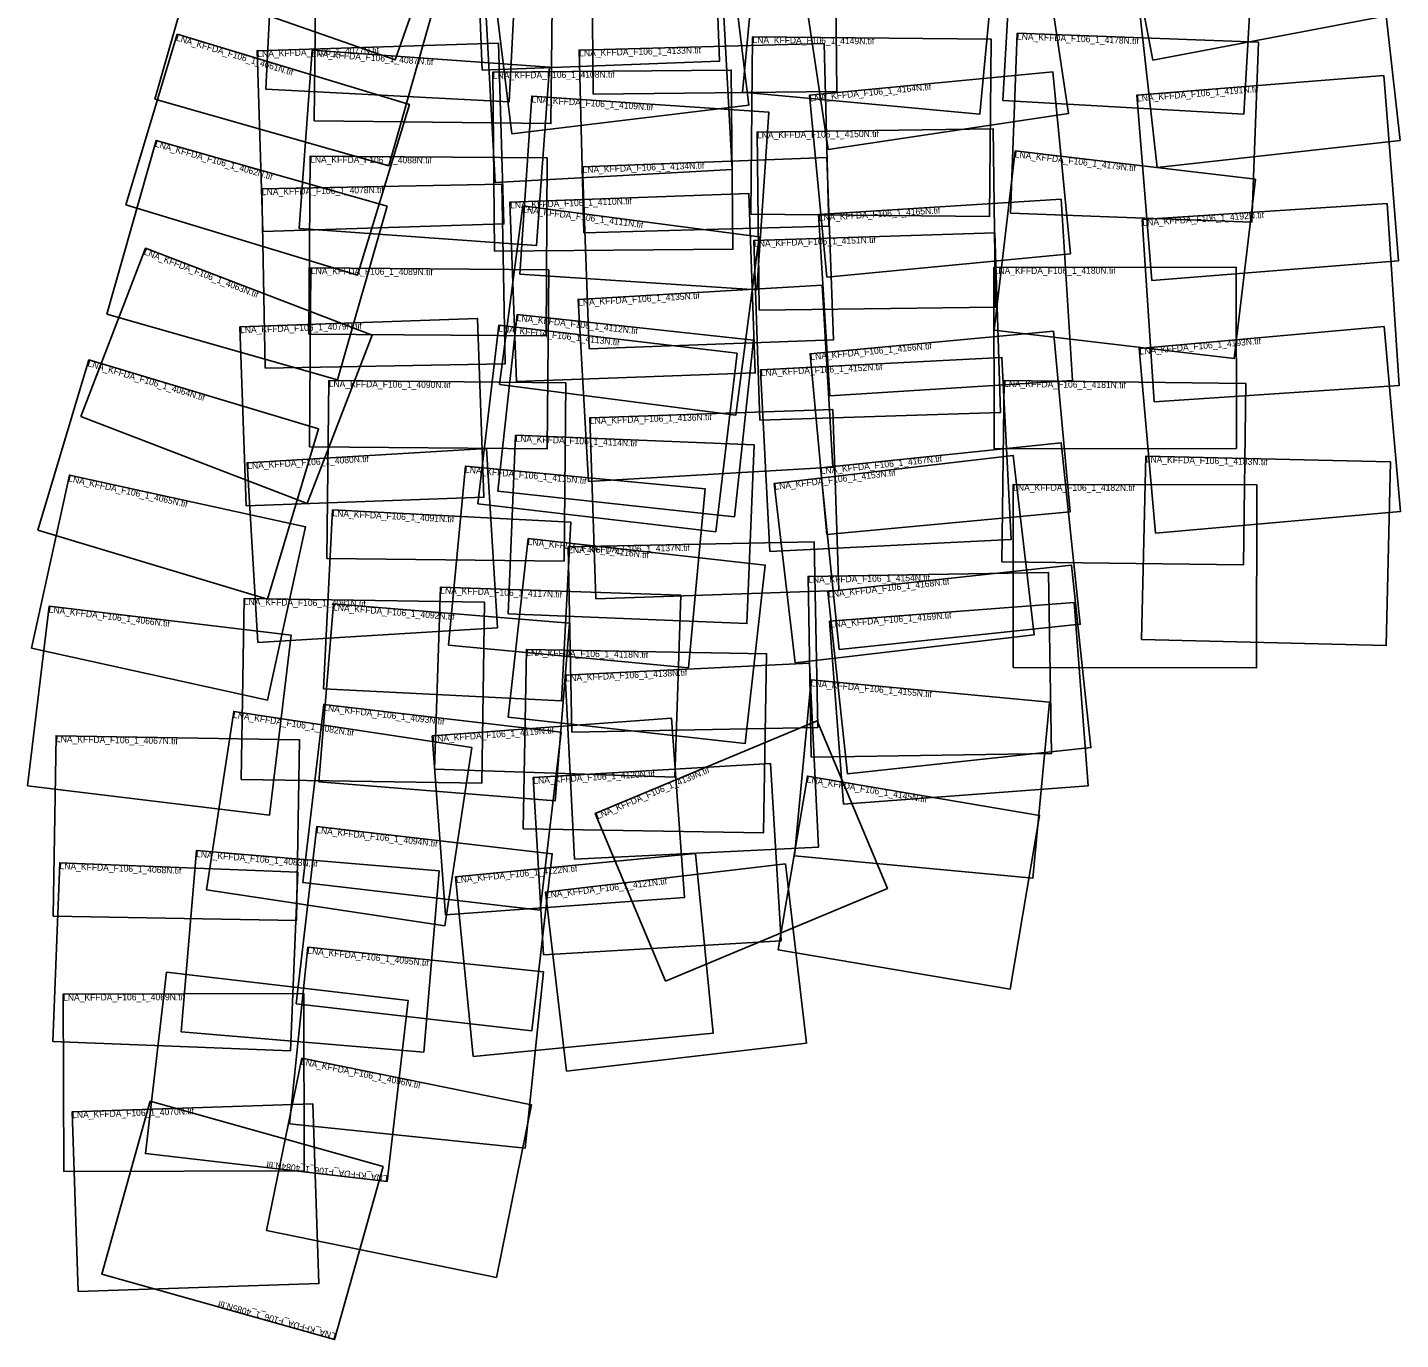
# Model space of a CAD drawing. Extents: x 461886 to 472655, y 269367 to 287302.
# Drawn here: x 461886 to 472655, y 269367 to 279661 of the extents above; entities that cross this region are included whole.
import ezdxf

# ---------------------------------------------------------------- set-up
doc = ezdxf.new("R2010")
doc.units = 0
doc.layers.add('Default', color=7, linetype='Continuous')

msp = doc.modelspace()

# ---------------------------------------------------------------- linework, layer by layer
at = {"layer": 'Default'}
for points in [[(462992, 280031), (463457, 281358), (465236, 280734), (464770, 279407)], [(470713, 279404), (470443, 280825), (472341, 281186), (472612, 279765)], [(465451, 279327), (465398, 280729), (467260, 280800), (467314, 279398)], [(463754, 279176), (463827, 280610), (465738, 280512), (465664, 279079)], [(466323, 279138), (466309, 280571), (468218, 280590), (468233, 279158)], [(467495, 279155), (467624, 280541), (469485, 280367), (469355, 278981)], [(462885, 279098), (463268, 280448), (465102, 279928), (464719, 278577)], [(465684, 278827), (465514, 280222), (467374, 280448), (467544, 279053)], [(469535, 279089), (469616, 280503), (471506, 280395), (471425, 278980)], [(468166, 278704), (467954, 280121), (469840, 280403), (470051, 278986)], [(464135, 278928), (464151, 280317), (466007, 280296), (465991, 278907)], [(470745, 278562), (470586, 279988), (472492, 280201), (472651, 278775)], [(465553, 278445), (465477, 279841), (467337, 279943), (467413, 278546)], [(462656, 278270), (463061, 279608), (464881, 279057), (464475, 277719)], [(467558, 278197), (467573, 279589), (469445, 279569), (469430, 278177)], [(469595, 278205), (469648, 279616), (471542, 279545), (471489, 278134)], [(463731, 278061), (463687, 279479), (465579, 279537), (465622, 278120)], [(464017, 278084), (464118, 279483), (465980, 279350), (465879, 277951)], [(466250, 278051), (466212, 279484), (468135, 279535), (468172, 278102)], [(465548, 277905), (465535, 279310), (467406, 279327), (467418, 277921)], [(468156, 277703), (468019, 279130), (469929, 279313), (470066, 277886)], [(470703, 277676), (470586, 279129), (472523, 279284), (472639, 277831)], [(465747, 277727), (465841, 279123), (467699, 278998), (467605, 277602)], [(467625, 277443), (467608, 278841), (469461, 278865), (469478, 277466)], [(462508, 277413), (462896, 278775), (464706, 278258), (464318, 276897)], [(464093, 277256), (464102, 278651), (465962, 278638), (465953, 277243)], [(466291, 277140), (466238, 278569), (468155, 278641), (468208, 277211)], [(469467, 277287), (469633, 278693), (471517, 278471), (471351, 277064)], [(463751, 276987), (463724, 278395), (465606, 278431), (465633, 277023)], [(465720, 276884), (465670, 278291), (467544, 278358), (467594, 276951)], [(468178, 276772), (468089, 278193), (469993, 278313), (470082, 276891)], [(470723, 276725), (470629, 278154), (472549, 278280), (472643, 276851)], [(465589, 276861), (465772, 278261), (467624, 278019), (467441, 276619)], [(467629, 276580), (467583, 277990), (469472, 278051), (469518, 276641)], [(462304, 276609), (462812, 277929), (464588, 277246), (464080, 275926)], [(464097, 276371), (464109, 277776), (465974, 277759), (465961, 276354)], [(469467, 276355), (469464, 277777), (471365, 277780), (471367, 276359)], [(466287, 276098), (466204, 277527), (468119, 277639), (468203, 276211)], [(463602, 275909), (463552, 277312), (465415, 277379), (465466, 275976)], [(465417, 275925), (465583, 277326), (467451, 277105), (467285, 275705)], [(465575, 276023), (465727, 277409), (467581, 277207), (467430, 275821)], [(470734, 275693), (470606, 277143), (472526, 277314), (472655, 275864)], [(468155, 275684), (468024, 277101), (469932, 277278), (470064, 275861)], [(461968, 275717), (462368, 277053), (464169, 276513), (463768, 275177)], [(467707, 275549), (467635, 276976), (469529, 277072), (469601, 275645)], [(464234, 275494), (464249, 276891), (466109, 276873), (466095, 275475)], [(469528, 275469), (469545, 276892), (471441, 276868), (471423, 275445)], [(466344, 275179), (466296, 276599), (468201, 276663), (468249, 275243)], [(465657, 275060), (465714, 276462), (467586, 276386), (467529, 274984)], [(463693, 274837), (463608, 276246), (465486, 276359), (465571, 274950)], [(468253, 274781), (468105, 276206), (469994, 276403), (470143, 274979)], [(467906, 274676), (467741, 276083), (469617, 276303), (469781, 274895)], [(470623, 274858), (470658, 276299), (472577, 276252), (472543, 274812)], [(461916, 274791), (462214, 276149), (464067, 275742), (463769, 274384)], [(465188, 274815), (465320, 276219), (467201, 276041), (467069, 274638)], [(469616, 274640), (469617, 276076), (471527, 276074), (471526, 274638)], [(464207, 274473), (464279, 275876), (466147, 275780), (466075, 274377)], [(465655, 274251), (465813, 275653), (467672, 275443), (467514, 274042)], [(466155, 274131), (466126, 275586), (468056, 275625), (468085, 274170)], [(468031, 273936), (468008, 275354), (469895, 275384), (469918, 273966)], [(468316, 273806), (468163, 275237), (470073, 275443), (470227, 274011)], [(465077, 273843), (465125, 275269), (467009, 275206), (466962, 273780)], [(463562, 273762), (463584, 275180), (465471, 275151), (465450, 273733)], [(461886, 273710), (462056, 275122), (463954, 274893), (463784, 273481)], [(464172, 273743), (464285, 275138), (466137, 274988), (466024, 273593)], [(468287, 273566), (468177, 275003), (470095, 275149), (470205, 273712)], [(465774, 273375), (465799, 274781), (467683, 274748), (467658, 273342)], [(466175, 273136), (466104, 274580), (468020, 274674), (468090, 273230)], [(467902, 273161), (468031, 274543), (469902, 274368), (469772, 272986)], [(463291, 272895), (463503, 274295), (465370, 274012), (465158, 272613)], [(464046, 272953), (464209, 274350), (466071, 274133), (465908, 272735)], [(465164, 272698), (465061, 274103), (466937, 274241), (467040, 272836)], [(466889, 272179), (466339, 273494), (468080, 274222), (468630, 272906)], [(462086, 272688), (462110, 274104), (464020, 274071), (463995, 272654)], [(465932, 272384), (465851, 273776), (467714, 273886), (467796, 272494)], [(467773, 272424), (468003, 273787), (469824, 273479), (469594, 272116)], [(463994, 272001), (464154, 273391), (466001, 273178), (465841, 271788)], [(463092, 271782), (463211, 273203), (465114, 273043), (464994, 271622)], [(465381, 271587), (465244, 272997), (467126, 273180), (467263, 271770)], [(462084, 271705), (462139, 273108), (464005, 273035), (463949, 271632)], [(466114, 271473), (465949, 272878), (467830, 273099), (467995, 271693)], [(463940, 271060), (464084, 272444), (465932, 272251), (465788, 270867)], [(464872, 272028), (464706, 270606), (462811, 270826), (462976, 272248)], [(462170, 270685), (462165, 272076), (464052, 272082), (464056, 270691)], [(463761, 270221), (464037, 271574), (465840, 271207), (465564, 269854)], [(462282, 269744), (462235, 271153), (464125, 271215), (464171, 269806)], [(464675, 270724), (464295, 269367), (462468, 269879), (462849, 271236)]]:
    msp.add_lwpolyline(points, close=True, dxfattribs=at)

# ---------------------------------------------------------------- texts
for s, rotation, p in [('LNA_KFFDA_F106_1_4061N.tif', 343.1502, (463047, 279560)), ('LNA_KFFDA_F106_1_4149N.tif', 359.3778, (467572, 279539)), ('LNA_KFFDA_F106_1_4178N.tif', 357.8539, (469646, 279566)), ('LNA_KFFDA_F106_1_4077N.tif', 1.7632, (463689, 279429)), ('LNA_KFFDA_F106_1_4087N.tif', 355.8924, (464114, 279434)), ('LNA_KFFDA_F106_1_4133N.tif', 1.5107, (466214, 279434)), ('LNA_KFFDA_F106_1_4108N.tif', 0.509, (465536, 279260)), ('LNA_KFFDA_F106_1_4164N.tif', 5.4738, (468024, 279081)), ('LNA_KFFDA_F106_1_4191N.tif', 4.584, (470590, 279079)), ('LNA_KFFDA_F106_1_4109N.tif', 356.1441, (465838, 279074)), ('LNA_KFFDA_F106_1_4150N.tif', 0.714, (467608, 278791)), ('LNA_KFFDA_F106_1_4062N.tif', 344.0816, (462882, 278727)), ('LNA_KFFDA_F106_1_4088N.tif', 359.6026, (464102, 278601)), ('LNA_KFFDA_F106_1_4134N.tif', 2.1363, (466240, 278519)), ('LNA_KFFDA_F106_1_4179N.tif', 353.2652, (469627, 278643)), ('LNA_KFFDA_F106_1_4078N.tif', 1.092, (463725, 278345)), ('LNA_KFFDA_F106_1_4110N.tif', 2.0527, (465672, 278241)), ('LNA_KFFDA_F106_1_4111N.tif', 352.5595, (465765, 278211)), ('LNA_KFFDA_F106_1_4165N.tif', 3.5946, (468092, 278143)), ('LNA_KFFDA_F106_1_4192N.tif', 3.7534, (470632, 278104)), ('LNA_KFFDA_F106_1_4151N.tif', 1.8638, (467585, 277940)), ('LNA_KFFDA_F106_1_4063N.tif', 338.9609, (462794, 277882)), ('LNA_KFFDA_F106_1_4089N.tif', 359.4916, (464109, 277726)), ('LNA_KFFDA_F106_1_4180N.tif', 0.1066, (469464, 277727)), ('LNA_KFFDA_F106_1_4135N.tif', 3.3584, (466206, 277477)), ('LNA_KFFDA_F106_1_4079N.tif', 2.0494, (463554, 277262)), ('LNA_KFFDA_F106_1_4113N.tif', 353.2558, (465577, 277276)), ('LNA_KFFDA_F106_1_4112N.tif', 353.7714, (465721, 277359)), ('LNA_KFFDA_F106_1_4193N.tif', 5.0759, (470610, 277094)), ('LNA_KFFDA_F106_1_4166N.tif', 5.3026, (468028, 277051)), ('LNA_KFFDA_F106_1_4064N.tif', 343.3072, (462354, 277005)), ('LNA_KFFDA_F106_1_4152N.tif', 2.8866, (467638, 276926)), ('LNA_KFFDA_F106_1_4090N.tif', 359.4185, (464248, 276841)), ('LNA_KFFDA_F106_1_4181N.tif', 359.2906, (469545, 276842)), ('LNA_KFFDA_F106_1_4136N.tif', 1.9327, (466298, 276549)), ('LNA_KFFDA_F106_1_4114N.tif', 357.6734, (465712, 276412)), ('LNA_KFFDA_F106_1_4080N.tif', 3.438, (463611, 276196)), ('LNA_KFFDA_F106_1_4167N.tif', 5.9596, (468110, 276156)), ('LNA_KFFDA_F106_1_4183N.tif', 358.6257, (470656, 276249)), ('LNA_KFFDA_F106_1_4065N.tif', 347.6181, (462203, 276100)), ('LNA_KFFDA_F106_1_4115N.tif', 354.611, (465316, 276169)), ('LNA_KFFDA_F106_1_4153N.tif', 6.6686, (467747, 276034)), ('LNA_KFFDA_F106_1_4182N.tif', 359.9593, (469617, 276026)), ('LNA_KFFDA_F106_1_4091N.tif', 357.0613, (464277, 275826)), ('LNA_KFFDA_F106_1_4116N.tif', 353.5633, (465807, 275603)), ('LNA_KFFDA_F106_1_4137N.tif', 1.1561, (466127, 275536)), ('LNA_KFFDA_F106_1_4154N.tif', 0.9193, (468009, 275304)), ('LNA_KFFDA_F106_1_4117N.tif', 358.0844, (465123, 275220)), ('LNA_KFFDA_F106_1_4168N.tif', 6.1389, (468168, 275188)), ('LNA_KFFDA_F106_1_4081N.tif', 359.1339, (463583, 275130)), ('LNA_KFFDA_F106_1_4066N.tif', 353.1278, (462050, 275072)), ('LNA_KFFDA_F106_1_4092N.tif', 355.3598, (464281, 275088)), ('LNA_KFFDA_F106_1_4169N.tif', 4.3703, (468181, 274953)), ('LNA_KFFDA_F106_1_4118N.tif', 359.0001, (465798, 274731)), ('LNA_KFFDA_F106_1_4138N.tif', 2.7885, (466107, 274530)), ('LNA_KFFDA_F106_1_4155N.tif', 354.6523, (468026, 274493)), ('LNA_KFFDA_F106_1_4093N.tif', 353.3404, (464204, 274301)), ('LNA_KFFDA_F106_1_4082N.tif', 351.3902, (463496, 274245)), ('LNA_KFFDA_F106_1_4067N.tif', 359.0014, (462109, 274054)), ('LNA_KFFDA_F106_1_4119N.tif', 4.1883, (465064, 274053)), ('LNA_KFFDA_F106_1_4139N.tif', 22.6739, (466358, 273448)), ('LNA_KFFDA_F106_1_4120N.tif', 3.3608, (465854, 273726)), ('LNA_KFFDA_F106_1_4145N.tif', 350.3989, (467995, 273738)), ('LNA_KFFDA_F106_1_4094N.tif', 353.4196, (464149, 273341)), ('LNA_KFFDA_F106_1_4083N.tif', 355.1822, (463207, 273153)), ('LNA_KFFDA_F106_1_4068N.tif', 357.737, (462137, 273058)), ('LNA_KFFDA_F106_1_4122N.tif', 5.5538, (465249, 272947)), ('LNA_KFFDA_F106_1_4121N.tif', 6.6993, (465955, 272828)), ('LNA_KFFDA_F106_1_4095N.tif', 354.0604, (464079, 272394)), ('LNA_KFFDA_F106_1_4069N.tif', 0.1897, (462165, 272026)), ('LNA_KFFDA_F106_1_4096N.tif', 348.4941, (464027, 271525)), ('LNA_KFFDA_F106_1_4070N.tif', 1.8856, (462237, 271103)), ('LNA_KFFDA_F106_1_4084N.tif', 173.3775, (464712, 270655)), ('LNA_KFFDA_F106_1_4085N.tif', 164.3342, (464308, 269415))]:
    msp.add_text(s, height=50, rotation=rotation, dxfattribs=at).set_placement(p)

doc.saveas('drawing.dxf')
